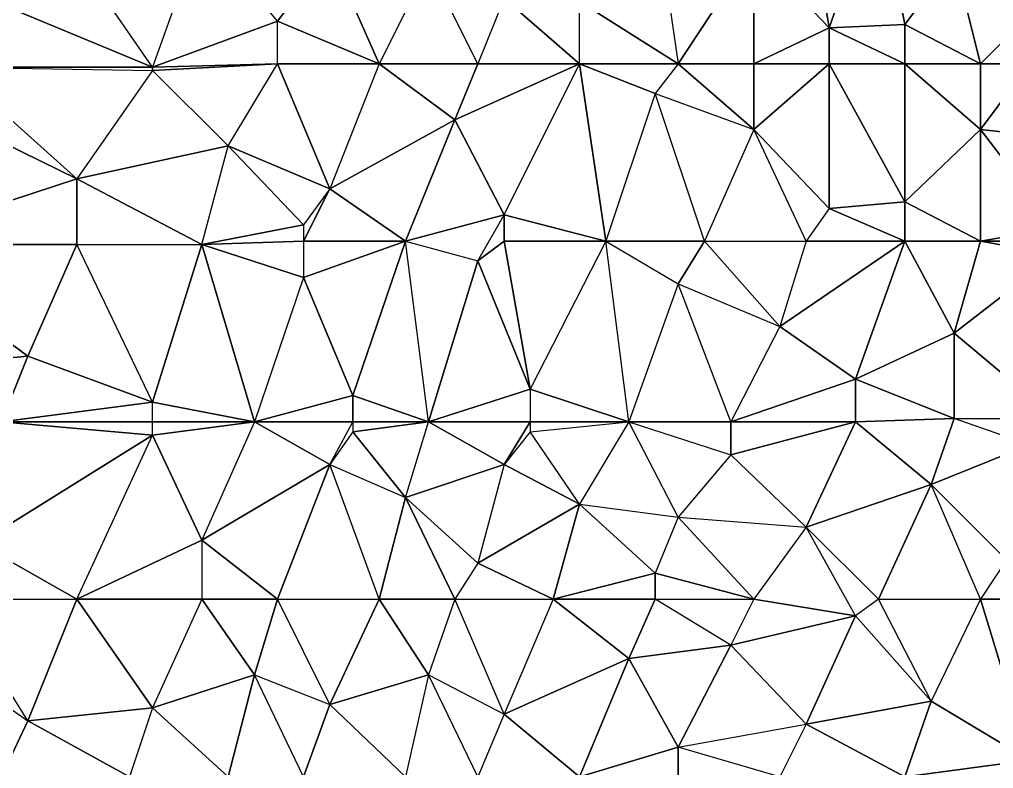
# Model space of a CAD drawing. Header units: metres. Extents: x 121.06818 to 121.07159, y 3.17836 to 3.18313.
# Drawn here: x 121.0706685 to 121.070965, y 3.1812955 to 3.1815235 of the extents above; entities that cross this region are included whole.
import ezdxf

# ---------------------------------------------------------------- set-up
doc = ezdxf.new("R2010")
doc.units = ezdxf.units.M

msp = doc.modelspace()

# ---------------------------------------------------------------- linework, layer by layer
at = {"layer": 'DELAUNEY16632', "color": 252}
msp.add_3dface([(121.070869, 3.181293, 0.01038), (121.0709, 3.181293, 0.01039), (121.070869, 3.181302, 0.01038)], dxfattribs=at)
at = {"layer": 'DELAUNEY16636', "color": 252}
msp.add_3dface([(121.070702, 3.181293, 0.01032), (121.070732, 3.181293, 0.01033), (121.070709, 3.181314, 0.01032)], dxfattribs=at)
at = {"layer": 'DELAUNEY16637', "color": 252}
msp.add_3dface([(121.070786, 3.181293, 0.01035), (121.070755, 3.181293, 0.01034), (121.070763, 3.181315, 0.01034)], dxfattribs=at)
at = {"layer": 'DELAUNEY16649', "color": 252}
msp.add_3dface([(121.070839, 3.181293, 0.01037), (121.070869, 3.181293, 0.01038), (121.070869, 3.181302, 0.01038)], dxfattribs=at)
at = {"layer": 'DELAUNEY16672', "color": 252}
msp.add_3dface([(121.070786, 3.181293, 0.01035), (121.070808, 3.181293, 0.01036), (121.070793, 3.181324, 0.01035)], dxfattribs=at)
at = {"layer": 'DELAUNEY16687', "color": 252}
msp.add_3dface([(121.070732, 3.181293, 0.01033), (121.070755, 3.181293, 0.01034), (121.07074, 3.181324, 0.01033)], dxfattribs=at)
at = {"layer": 'DELAUNEY16688', "color": 252}
msp.add_3dface([(121.070808, 3.181293, 0.01036), (121.070839, 3.181293, 0.01037), (121.070816, 3.181312, 0.01036)], dxfattribs=at)
at = {"layer": 'DELAUNEY16689', "color": 252}
msp.add_3dface([(121.0709, 3.181293, 0.01039), (121.070938, 3.181293, 0.0104), (121.070908, 3.181309, 0.01039)], dxfattribs=at)
at = {"layer": 'DELAUNEY16700', "color": 252}
msp.add_3dface([(121.070702, 3.181293, 0.01032), (121.070663, 3.181293, 0.01031), (121.070671, 3.18131, 0.01031)], dxfattribs=at)
at = {"layer": 'DELAUNEY16701', "color": 252}
msp.add_3dface([(121.070938, 3.181293, 0.0104), (121.070976, 3.181293, 0.01041), (121.070976, 3.181298, 0.01041)], dxfattribs=at)
at = {"layer": 'DELAUNEY16714', "color": 252}
msp.add_3dface([(121.070671, 3.18131, 0.01031), (121.070663, 3.181293, 0.01031), (121.070641, 3.181331, 0.0103)], dxfattribs=at)
at = {"layer": 'DELAUNEY16715', "color": 252}
msp.add_3dface([(121.070702, 3.181293, 0.01032), (121.070671, 3.18131, 0.01031), (121.070709, 3.181314, 0.01032)], dxfattribs=at)
at = {"layer": 'DELAUNEY16716', "color": 252}
msp.add_3dface([(121.070908, 3.181309, 0.01039), (121.0709, 3.181293, 0.01039), (121.070869, 3.181302, 0.01038)], dxfattribs=at)
at = {"layer": 'DELAUNEY16717', "color": 252}
msp.add_3dface([(121.070938, 3.181293, 0.0104), (121.070976, 3.181298, 0.01041), (121.070946, 3.181316, 0.0104)], dxfattribs=at)
at = {"layer": 'DELAUNEY16727', "color": 252}
msp.add_3dface([(121.070816, 3.181312, 0.01036), (121.070808, 3.181293, 0.01036), (121.070793, 3.181324, 0.01035)], dxfattribs=at)
at = {"layer": 'DELAUNEY16728', "color": 252}
msp.add_3dface([(121.070839, 3.181293, 0.01037), (121.070869, 3.181302, 0.01038), (121.070854, 3.181329, 0.01037)], dxfattribs=at)
at = {"layer": 'DELAUNEY16729', "color": 252}
msp.add_3dface([(121.070908, 3.181309, 0.01039), (121.070938, 3.181293, 0.0104), (121.070946, 3.181316, 0.0104)], dxfattribs=at)
at = {"layer": 'DELAUNEY16735', "color": 252}
msp.add_3dface([(121.070709, 3.181314, 0.01032), (121.070732, 3.181293, 0.01033), (121.07074, 3.181324, 0.01033)], dxfattribs=at)
at = {"layer": 'DELAUNEY16736', "color": 252}
msp.add_3dface([(121.070763, 3.181315, 0.01034), (121.070755, 3.181293, 0.01034), (121.07074, 3.181324, 0.01033)], dxfattribs=at)
at = {"layer": 'DELAUNEY16737', "color": 252}
msp.add_3dface([(121.070786, 3.181293, 0.01035), (121.070763, 3.181315, 0.01034), (121.070793, 3.181324, 0.01035)], dxfattribs=at)
at = {"layer": 'DELAUNEY16738', "color": 252}
msp.add_3dface([(121.070816, 3.181312, 0.01036), (121.070839, 3.181293, 0.01037), (121.070854, 3.181329, 0.01037)], dxfattribs=at)
at = {"layer": 'DELAUNEY16739', "color": 252}
msp.add_3dface([(121.070946, 3.181316, 0.0104), (121.070976, 3.181298, 0.01041), (121.070961, 3.181347, 0.0104)], dxfattribs=at)
at = {"layer": 'DELAUNEY16771', "color": 252}
msp.add_3dface([(121.070709, 3.181314, 0.01032), (121.070671, 3.18131, 0.01031), (121.070686, 3.181347, 0.01031)], dxfattribs=at)
at = {"layer": 'DELAUNEY16772', "color": 252}
msp.add_3dface([(121.07074, 3.181324, 0.01033), (121.070763, 3.181315, 0.01034), (121.070747, 3.181347, 0.01033)], dxfattribs=at)
at = {"layer": 'DELAUNEY16773', "color": 252}
msp.add_3dface([(121.070793, 3.181324, 0.01035), (121.070763, 3.181315, 0.01034), (121.070778, 3.181347, 0.01034)], dxfattribs=at)
at = {"layer": 'DELAUNEY16774', "color": 252}
msp.add_3dface([(121.070793, 3.181324, 0.01035), (121.070816, 3.181312, 0.01036), (121.070801, 3.181347, 0.01035)], dxfattribs=at)
at = {"layer": 'DELAUNEY16775', "color": 252}
msp.add_3dface([(121.070854, 3.181329, 0.01037), (121.070869, 3.181302, 0.01038), (121.070885, 3.181333, 0.01038)], dxfattribs=at)
at = {"layer": 'DELAUNEY16776', "color": 252}
msp.add_3dface([(121.070869, 3.181302, 0.01038), (121.070908, 3.181309, 0.01039), (121.070885, 3.181333, 0.01038)], dxfattribs=at)
at = {"layer": 'DELAUNEY16777', "color": 252}
msp.add_3dface([(121.070908, 3.181309, 0.01039), (121.070946, 3.181316, 0.0104), (121.070923, 3.181342, 0.01039)], dxfattribs=at)
at = {"layer": 'DELAUNEY16784', "color": 252}
msp.add_3dface([(121.070641, 3.181331, 0.0103), (121.070671, 3.18131, 0.01031), (121.070648, 3.181347, 0.0103)], dxfattribs=at)
at = {"layer": 'DELAUNEY16785', "color": 252}
msp.add_3dface([(121.070709, 3.181314, 0.01032), (121.07074, 3.181324, 0.01033), (121.070724, 3.181347, 0.01032)], dxfattribs=at)
at = {"layer": 'DELAUNEY16792', "color": 252}
msp.add_3dface([(121.070885, 3.181333, 0.01038), (121.070908, 3.181309, 0.01039), (121.070923, 3.181342, 0.01039)], dxfattribs=at)
at = {"layer": 'DELAUNEY16797', "color": 252}
msp.add_3dface([(121.070816, 3.181312, 0.01036), (121.070854, 3.181329, 0.01037), (121.070831, 3.181347, 0.01036)], dxfattribs=at)
at = {"layer": 'DELAUNEY16808', "color": 252}
msp.add_3dface([(121.070976, 3.181298, 0.01041), (121.070999, 3.181347, 0.01041), (121.070961, 3.181347, 0.0104)], dxfattribs=at)
at = {"layer": 'DELAUNEY16817', "color": 252}
msp.add_3dface([(121.070854, 3.181329, 0.01037), (121.070885, 3.181333, 0.01038), (121.070862, 3.181347, 0.01037)], dxfattribs=at)
at = {"layer": 'DELAUNEY16818', "color": 252}
msp.add_3dface([(121.070923, 3.181342, 0.01039), (121.070946, 3.181316, 0.0104), (121.07093, 3.181347, 0.01039)], dxfattribs=at)
at = {"layer": 'DELAUNEY16822', "color": 252}
msp.add_3dface([(121.070961, 3.181347, 0.0104), (121.070946, 3.181316, 0.0104), (121.07093, 3.181347, 0.01039)], dxfattribs=at)
at = {"layer": 'DELAUNEY16831', "color": 252}
msp.add_3dface([(121.070686, 3.181347, 0.01031), (121.070671, 3.18131, 0.01031), (121.070648, 3.181347, 0.0103)], dxfattribs=at)
at = {"layer": 'DELAUNEY16832', "color": 252}
msp.add_3dface([(121.070709, 3.181314, 0.01032), (121.070686, 3.181347, 0.01031), (121.070724, 3.181347, 0.01032)], dxfattribs=at)
at = {"layer": 'DELAUNEY16833', "color": 252}
msp.add_3dface([(121.070831, 3.181347, 0.01036), (121.070816, 3.181312, 0.01036), (121.070801, 3.181347, 0.01035)], dxfattribs=at)
at = {"layer": 'DELAUNEY16841', "color": 252}
msp.add_3dface([(121.070778, 3.181347, 0.01034), (121.070763, 3.181315, 0.01034), (121.070747, 3.181347, 0.01033)], dxfattribs=at)
at = {"layer": 'DELAUNEY16842', "color": 252}
msp.add_3dface([(121.070793, 3.181324, 0.01035), (121.070778, 3.181347, 0.01034), (121.070801, 3.181347, 0.01035)], dxfattribs=at)
at = {"layer": 'DELAUNEY16843', "color": 252}
msp.add_3dface([(121.070831, 3.181347, 0.01036), (121.070854, 3.181329, 0.01037), (121.070862, 3.181347, 0.01037)], dxfattribs=at)
at = {"layer": 'DELAUNEY16844', "color": 252}
msp.add_3dface([(121.070961, 3.181347, 0.0104), (121.070999, 3.181347, 0.01041), (121.070969, 3.181359, 0.0104)], dxfattribs=at)
at = {"layer": 'DELAUNEY16855', "color": 252}
msp.add_3dface([(121.070724, 3.181347, 0.01032), (121.07074, 3.181324, 0.01033), (121.070747, 3.181347, 0.01033)], dxfattribs=at)
at = {"layer": 'DELAUNEY16856', "color": 252}
msp.add_3dface([(121.070885, 3.181333, 0.01038), (121.070923, 3.181342, 0.01039), (121.070892, 3.181347, 0.01038)], dxfattribs=at)
at = {"layer": 'DELAUNEY16864', "color": 252}
msp.add_3dface([(121.070892, 3.181347, 0.01038), (121.070885, 3.181333, 0.01038), (121.070862, 3.181347, 0.01037)], dxfattribs=at)
at = {"layer": 'DELAUNEY16865', "color": 252}
msp.add_3dface([(121.070892, 3.181347, 0.01038), (121.070923, 3.181342, 0.01039), (121.070908, 3.181369, 0.01038)], dxfattribs=at)
at = {"layer": 'DELAUNEY16866', "color": 252}
msp.add_3dface([(121.07093, 3.181347, 0.01039), (121.070923, 3.181342, 0.01039), (121.070908, 3.181369, 0.01038)], dxfattribs=at)
at = {"layer": 'DELAUNEY16868', "color": 252}
msp.add_3dface([(121.070648, 3.181347, 0.0103), (121.070686, 3.181347, 0.01031), (121.070656, 3.181364, 0.0103)], dxfattribs=at)
at = {"layer": 'DELAUNEY16869', "color": 252}
msp.add_3dface([(121.070747, 3.181347, 0.01033), (121.070778, 3.181347, 0.01034), (121.070763, 3.181388, 0.01033)], dxfattribs=at)
at = {"layer": 'DELAUNEY16870', "color": 252}
msp.add_3dface([(121.070801, 3.181347, 0.01035), (121.070831, 3.181347, 0.01036), (121.070808, 3.181358, 0.01035)], dxfattribs=at)
at = {"layer": 'DELAUNEY16873', "color": 252}
msp.add_3dface([(121.070724, 3.181347, 0.01032), (121.070686, 3.181347, 0.01031), (121.070724, 3.181365, 0.01032)], dxfattribs=at)
at = {"layer": 'DELAUNEY16874', "color": 252}
msp.add_3dface([(121.07093, 3.181347, 0.01039), (121.070961, 3.181347, 0.0104), (121.070946, 3.181382, 0.01039)], dxfattribs=at)
at = {"layer": 'DELAUNEY16882', "color": 252}
msp.add_3dface([(121.070724, 3.181347, 0.01032), (121.070747, 3.181347, 0.01033), (121.070724, 3.181365, 0.01032)], dxfattribs=at)
at = {"layer": 'DELAUNEY16883', "color": 252}
msp.add_3dface([(121.070801, 3.181347, 0.01035), (121.070778, 3.181347, 0.01034), (121.070786, 3.181378, 0.01034)], dxfattribs=at)
at = {"layer": 'DELAUNEY16894', "color": 252}
msp.add_3dface([(121.070831, 3.181347, 0.01036), (121.070862, 3.181347, 0.01037), (121.070862, 3.181355, 0.01037)], dxfattribs=at)
at = {"layer": 'DELAUNEY16895', "color": 252}
msp.add_3dface([(121.070969, 3.181359, 0.0104), (121.070961, 3.181347, 0.0104), (121.070946, 3.181382, 0.01039)], dxfattribs=at)
at = {"layer": 'DELAUNEY16905', "color": 252}
msp.add_3dface([(121.070808, 3.181358, 0.01035), (121.070801, 3.181347, 0.01035), (121.070786, 3.181378, 0.01034)], dxfattribs=at)
at = {"layer": 'DELAUNEY16917', "color": 252}
msp.add_3dface([(121.070808, 3.181358, 0.01035), (121.070831, 3.181347, 0.01036), (121.070839, 3.181376, 0.01036)], dxfattribs=at)
at = {"layer": 'DELAUNEY16918', "color": 252}
msp.add_3dface([(121.070862, 3.181347, 0.01037), (121.070892, 3.181347, 0.01038), (121.070862, 3.181355, 0.01037)], dxfattribs=at)
at = {"layer": 'DELAUNEY16933', "color": 252}
msp.add_3dface([(121.070656, 3.181364, 0.0103), (121.070686, 3.181347, 0.01031), (121.070709, 3.181397, 0.01031)], dxfattribs=at)
at = {"layer": 'DELAUNEY16940', "color": 252}
msp.add_3dface([(121.070831, 3.181347, 0.01036), (121.070862, 3.181355, 0.01037), (121.070839, 3.181376, 0.01036)], dxfattribs=at)
at = {"layer": 'DELAUNEY16941', "color": 252}
msp.add_3dface([(121.070908, 3.181369, 0.01038), (121.070892, 3.181347, 0.01038), (121.070869, 3.181372, 0.01037)], dxfattribs=at)
at = {"layer": 'DELAUNEY16950', "color": 252}
msp.add_3dface([(121.070862, 3.181355, 0.01037), (121.070892, 3.181347, 0.01038), (121.070869, 3.181372, 0.01037)], dxfattribs=at)
at = {"layer": 'DELAUNEY16959', "color": 252}
msp.add_3dface([(121.070724, 3.181365, 0.01032), (121.070686, 3.181347, 0.01031), (121.070709, 3.181397, 0.01031)], dxfattribs=at)
at = {"layer": 'DELAUNEY16960', "color": 252}
msp.add_3dface([(121.070724, 3.181365, 0.01032), (121.070747, 3.181347, 0.01033), (121.070763, 3.181388, 0.01033)], dxfattribs=at)
at = {"layer": 'DELAUNEY16961', "color": 252}
msp.add_3dface([(121.070869, 3.181372, 0.01037), (121.070862, 3.181355, 0.01037), (121.070839, 3.181376, 0.01036)], dxfattribs=at)
at = {"layer": 'DELAUNEY16968', "color": 252}
msp.add_3dface([(121.070908, 3.181369, 0.01038), (121.07093, 3.181347, 0.01039), (121.070946, 3.181382, 0.01039)], dxfattribs=at)
at = {"layer": 'DELAUNEY16973', "color": 252}
msp.add_3dface([(121.070786, 3.181378, 0.01034), (121.070778, 3.181347, 0.01034), (121.070763, 3.181388, 0.01033)], dxfattribs=at)
at = {"layer": 'DELAUNEY16982', "color": 252}
msp.add_3dface([(121.070808, 3.181358, 0.01035), (121.070786, 3.181378, 0.01034), (121.070816, 3.181388, 0.01035)], dxfattribs=at)
at = {"layer": 'DELAUNEY16995', "color": 252}
msp.add_3dface([(121.070808, 3.181358, 0.01035), (121.070839, 3.181376, 0.01036), (121.070816, 3.181388, 0.01035)], dxfattribs=at)
at = {"layer": 'DELAUNEY16996', "color": 252}
msp.add_3dface([(121.070869, 3.181372, 0.01037), (121.070908, 3.181369, 0.01038), (121.070885, 3.181391, 0.01037)], dxfattribs=at)
at = {"layer": 'DELAUNEY16997', "color": 252}
msp.add_3dface([(121.070946, 3.181382, 0.01039), (121.070969, 3.181359, 0.0104), (121.070976, 3.181394, 0.0104)], dxfattribs=at)
at = {"layer": 'DELAUNEY17004', "color": 252}
msp.add_3dface([(121.070763, 3.181388, 0.01033), (121.070786, 3.181378, 0.01034), (121.07077, 3.181398, 0.01033)], dxfattribs=at)
at = {"layer": 'DELAUNEY17005', "color": 252}
msp.add_3dface([(121.070839, 3.181376, 0.01036), (121.070869, 3.181372, 0.01037), (121.070854, 3.181401, 0.01036)], dxfattribs=at)
at = {"layer": 'DELAUNEY17006', "color": 252}
msp.add_3dface([(121.070908, 3.181369, 0.01038), (121.070946, 3.181382, 0.01039), (121.070923, 3.181401, 0.01038)], dxfattribs=at)
at = {"layer": 'DELAUNEY17013', "color": 252}
msp.add_3dface([(121.070724, 3.181365, 0.01032), (121.070763, 3.181388, 0.01033), (121.07074, 3.181401, 0.01032)], dxfattribs=at)
at = {"layer": 'DELAUNEY17014', "color": 252}
msp.add_3dface([(121.070816, 3.181388, 0.01035), (121.070839, 3.181376, 0.01036), (121.070824, 3.181398, 0.01035)], dxfattribs=at)
at = {"layer": 'DELAUNEY17021', "color": 252}
msp.add_3dface([(121.070724, 3.181365, 0.01032), (121.070709, 3.181397, 0.01031), (121.07074, 3.181401, 0.01032)], dxfattribs=at)
at = {"layer": 'DELAUNEY17022', "color": 252}
msp.add_3dface([(121.070885, 3.181391, 0.01037), (121.070869, 3.181372, 0.01037), (121.070854, 3.181401, 0.01036)], dxfattribs=at)
at = {"layer": 'DELAUNEY17032', "color": 252}
msp.add_3dface([(121.070816, 3.181388, 0.01035), (121.070786, 3.181378, 0.01034), (121.070793, 3.181401, 0.01034)], dxfattribs=at)
at = {"layer": 'DELAUNEY17033', "color": 252}
msp.add_3dface([(121.070885, 3.181391, 0.01037), (121.070908, 3.181369, 0.01038), (121.070923, 3.181401, 0.01038)], dxfattribs=at)
at = {"layer": 'DELAUNEY17044', "color": 252}
msp.add_3dface([(121.070663, 3.181401, 0.0103), (121.070656, 3.181364, 0.0103), (121.070709, 3.181397, 0.01031)], dxfattribs=at)
at = {"layer": 'DELAUNEY17046', "color": 252}
msp.add_3dface([(121.070946, 3.181382, 0.01039), (121.070976, 3.181394, 0.0104), (121.070953, 3.181402, 0.01039)], dxfattribs=at)
at = {"layer": 'DELAUNEY17052', "color": 252}
msp.add_3dface([(121.070663, 3.181401, 0.0103), (121.070709, 3.181397, 0.01031), (121.070709, 3.181401, 0.01031)], dxfattribs=at)
at = {"layer": 'DELAUNEY17053', "color": 252}
msp.add_3dface([(121.07074, 3.181401, 0.01032), (121.070763, 3.181388, 0.01033), (121.07077, 3.181401, 0.01033)], dxfattribs=at)
at = {"layer": 'DELAUNEY17054', "color": 252}
msp.add_3dface([(121.070923, 3.181401, 0.01038), (121.070946, 3.181382, 0.01039), (121.070953, 3.181402, 0.01039)], dxfattribs=at)
at = {"layer": 'DELAUNEY17063', "color": 252}
msp.add_3dface([(121.070854, 3.181401, 0.01036), (121.070839, 3.181376, 0.01036), (121.070824, 3.181398, 0.01035)], dxfattribs=at)
at = {"layer": 'DELAUNEY17069', "color": 252}
msp.add_3dface([(121.07077, 3.181398, 0.01033), (121.070763, 3.181388, 0.01033), (121.07077, 3.181401, 0.01033)], dxfattribs=at)
at = {"layer": 'DELAUNEY17070', "color": 252}
msp.add_3dface([(121.07077, 3.181398, 0.01033), (121.070786, 3.181378, 0.01034), (121.070793, 3.181401, 0.01034)], dxfattribs=at)
at = {"layer": 'DELAUNEY17071', "color": 252}
msp.add_3dface([(121.070824, 3.181398, 0.01035), (121.070816, 3.181388, 0.01035), (121.070824, 3.181401, 0.01035)], dxfattribs=at)
at = {"layer": 'DELAUNEY17072', "color": 252}
msp.add_3dface([(121.070984, 3.181402, 0.0104), (121.070976, 3.181394, 0.0104), (121.070953, 3.181402, 0.01039)], dxfattribs=at)
at = {"layer": 'DELAUNEY17078', "color": 252}
msp.add_3dface([(121.07074, 3.181401, 0.01032), (121.070709, 3.181397, 0.01031), (121.070709, 3.181401, 0.01031)], dxfattribs=at)
at = {"layer": 'DELAUNEY17079', "color": 252}
msp.add_3dface([(121.070816, 3.181388, 0.01035), (121.070793, 3.181401, 0.01034), (121.070824, 3.181401, 0.01035)], dxfattribs=at)
at = {"layer": 'DELAUNEY17087', "color": 252}
msp.add_3dface([(121.070885, 3.181391, 0.01037), (121.070923, 3.181401, 0.01038), (121.070885, 3.181401, 0.01037)], dxfattribs=at)
at = {"layer": 'DELAUNEY17093', "color": 252}
msp.add_3dface([(121.07077, 3.181398, 0.01033), (121.070793, 3.181401, 0.01034), (121.07077, 3.181401, 0.01033)], dxfattribs=at)
at = {"layer": 'DELAUNEY17094', "color": 252}
msp.add_3dface([(121.070854, 3.181401, 0.01036), (121.070885, 3.181391, 0.01037), (121.070885, 3.181401, 0.01037)], dxfattribs=at)
at = {"layer": 'DELAUNEY17111', "color": 252}
msp.add_3dface([(121.070824, 3.181398, 0.01035), (121.070854, 3.181401, 0.01036), (121.070824, 3.181401, 0.01035)], dxfattribs=at)
at = {"layer": 'DELAUNEY17122', "color": 252}
msp.add_3dface([(121.070854, 3.181401, 0.01036), (121.070885, 3.181401, 0.01037), (121.070869, 3.181443, 0.01036)], dxfattribs=at)
at = {"layer": 'DELAUNEY17123', "color": 252}
msp.add_3dface([(121.070923, 3.181401, 0.01038), (121.070953, 3.181402, 0.01039), (121.070923, 3.181414, 0.01038)], dxfattribs=at)
at = {"layer": 'DELAUNEY17130', "color": 252}
msp.add_3dface([(121.070618, 3.181416, 0.01029), (121.070663, 3.181401, 0.0103), (121.070671, 3.181421, 0.0103)], dxfattribs=at)
at = {"layer": 'DELAUNEY17131', "color": 252}
msp.add_3dface([(121.070663, 3.181401, 0.0103), (121.070709, 3.181401, 0.01031), (121.070709, 3.181407, 0.01031)], dxfattribs=at)
at = {"layer": 'DELAUNEY17132', "color": 252}
msp.add_3dface([(121.07074, 3.181401, 0.01032), (121.07077, 3.181401, 0.01033), (121.07077, 3.181409, 0.01033)], dxfattribs=at)
at = {"layer": 'DELAUNEY17133', "color": 252}
msp.add_3dface([(121.070885, 3.181401, 0.01037), (121.070923, 3.181401, 0.01038), (121.070923, 3.181414, 0.01038)], dxfattribs=at)
at = {"layer": 'DELAUNEY17137', "color": 252}
msp.add_3dface([(121.07074, 3.181401, 0.01032), (121.070709, 3.181401, 0.01031), (121.070709, 3.181407, 0.01031)], dxfattribs=at)
at = {"layer": 'DELAUNEY17138', "color": 252}
msp.add_3dface([(121.07077, 3.181401, 0.01033), (121.070793, 3.181401, 0.01034), (121.07077, 3.181409, 0.01033)], dxfattribs=at)
at = {"layer": 'DELAUNEY17139', "color": 252}
msp.add_3dface([(121.070824, 3.181401, 0.01035), (121.070793, 3.181401, 0.01034), (121.070824, 3.181411, 0.01035)], dxfattribs=at)
at = {"layer": 'DELAUNEY17140', "color": 252}
msp.add_3dface([(121.070824, 3.181401, 0.01035), (121.070854, 3.181401, 0.01036), (121.070824, 3.181411, 0.01035)], dxfattribs=at)
at = {"layer": 'DELAUNEY17147', "color": 252}
msp.add_3dface([(121.070671, 3.181421, 0.0103), (121.070663, 3.181401, 0.0103), (121.070709, 3.181407, 0.01031)], dxfattribs=at)
at = {"layer": 'DELAUNEY17148', "color": 252}
msp.add_3dface([(121.07074, 3.181401, 0.01032), (121.07077, 3.181409, 0.01033), (121.070755, 3.181445, 0.01032)], dxfattribs=at)
at = {"layer": 'DELAUNEY17153', "color": 252}
msp.add_3dface([(121.070671, 3.181421, 0.0103), (121.070709, 3.181407, 0.01031), (121.070686, 3.181455, 0.0103)], dxfattribs=at)
at = {"layer": 'DELAUNEY17154', "color": 252}
msp.add_3dface([(121.07074, 3.181401, 0.01032), (121.070709, 3.181407, 0.01031), (121.070724, 3.181455, 0.01031)], dxfattribs=at)
at = {"layer": 'DELAUNEY17155', "color": 252}
msp.add_3dface([(121.07077, 3.181409, 0.01033), (121.070793, 3.181401, 0.01034), (121.070786, 3.181456, 0.01033)], dxfattribs=at)
at = {"layer": 'DELAUNEY17156', "color": 252}
msp.add_3dface([(121.070824, 3.181411, 0.01035), (121.070793, 3.181401, 0.01034), (121.070808, 3.18145, 0.01034)], dxfattribs=at)
at = {"layer": 'DELAUNEY17157', "color": 252}
msp.add_3dface([(121.070824, 3.181411, 0.01035), (121.070854, 3.181401, 0.01036), (121.070847, 3.181456, 0.01035)], dxfattribs=at)
at = {"layer": 'DELAUNEY17158', "color": 252}
msp.add_3dface([(121.070885, 3.181401, 0.01037), (121.070923, 3.181414, 0.01038), (121.0709, 3.18143, 0.01037)], dxfattribs=at)
at = {"layer": 'DELAUNEY17166', "color": 252}
msp.add_3dface([(121.0709, 3.18143, 0.01037), (121.070885, 3.181401, 0.01037), (121.070869, 3.181443, 0.01036)], dxfattribs=at)
at = {"layer": 'DELAUNEY17167', "color": 252}
msp.add_3dface([(121.070923, 3.181414, 0.01038), (121.070953, 3.181402, 0.01039), (121.070953, 3.181428, 0.01039)], dxfattribs=at)
at = {"layer": 'DELAUNEY17168', "color": 252}
msp.add_3dface([(121.070953, 3.181402, 0.01039), (121.070984, 3.181402, 0.0104), (121.070953, 3.181428, 0.01039)], dxfattribs=at)
at = {"layer": 'DELAUNEY17186', "color": 252}
msp.add_3dface([(121.0709, 3.18143, 0.01037), (121.070923, 3.181414, 0.01038), (121.070938, 3.181456, 0.01038)], dxfattribs=at)
at = {"layer": 'DELAUNEY17192', "color": 252}
msp.add_3dface([(121.070923, 3.181414, 0.01038), (121.070953, 3.181428, 0.01039), (121.070938, 3.181456, 0.01038)], dxfattribs=at)
at = {"layer": 'DELAUNEY17201', "color": 252}
msp.add_3dface([(121.070953, 3.181428, 0.01039), (121.070984, 3.181402, 0.0104), (121.070984, 3.181452, 0.0104)], dxfattribs=at)
at = {"layer": 'DELAUNEY17205', "color": 252}
msp.add_3dface([(121.070618, 3.181416, 0.01029), (121.070671, 3.181421, 0.0103), (121.070625, 3.181455, 0.01029)], dxfattribs=at)
at = {"layer": 'DELAUNEY17206', "color": 252}
msp.add_3dface([(121.070869, 3.181443, 0.01036), (121.070854, 3.181401, 0.01036), (121.070847, 3.181456, 0.01035)], dxfattribs=at)
at = {"layer": 'DELAUNEY17212', "color": 252}
msp.add_3dface([(121.070755, 3.181445, 0.01032), (121.07074, 3.181401, 0.01032), (121.070724, 3.181455, 0.01031)], dxfattribs=at)
at = {"layer": 'DELAUNEY17218', "color": 252}
msp.add_3dface([(121.070755, 3.181445, 0.01032), (121.07077, 3.181409, 0.01033), (121.070786, 3.181456, 0.01033)], dxfattribs=at)
at = {"layer": 'DELAUNEY17227', "color": 252}
msp.add_3dface([(121.070808, 3.18145, 0.01034), (121.070793, 3.181401, 0.01034), (121.070786, 3.181456, 0.01033)], dxfattribs=at)
at = {"layer": 'DELAUNEY17228', "color": 252}
msp.add_3dface([(121.070824, 3.181411, 0.01035), (121.070808, 3.18145, 0.01034), (121.070816, 3.181456, 0.01034)], dxfattribs=at)
at = {"layer": 'DELAUNEY17229', "color": 252}
msp.add_3dface([(121.070869, 3.181443, 0.01036), (121.0709, 3.18143, 0.01037), (121.070877, 3.181456, 0.01036)], dxfattribs=at)
at = {"layer": 'DELAUNEY17230', "color": 252}
msp.add_3dface([(121.070953, 3.181428, 0.01039), (121.070984, 3.181452, 0.0104), (121.070961, 3.181456, 0.01039)], dxfattribs=at)
at = {"layer": 'DELAUNEY17238', "color": 252}
msp.add_3dface([(121.070724, 3.181455, 0.01031), (121.070709, 3.181407, 0.01031), (121.070686, 3.181455, 0.0103)], dxfattribs=at)
at = {"layer": 'DELAUNEY17239', "color": 252}
msp.add_3dface([(121.070847, 3.181456, 0.01035), (121.070824, 3.181411, 0.01035), (121.070816, 3.181456, 0.01034)], dxfattribs=at)
at = {"layer": 'DELAUNEY17250', "color": 252}
msp.add_3dface([(121.070625, 3.181455, 0.01029), (121.070671, 3.181421, 0.0103), (121.070686, 3.181455, 0.0103)], dxfattribs=at)
at = {"layer": 'DELAUNEY17251', "color": 252}
msp.add_3dface([(121.070755, 3.181445, 0.01032), (121.070724, 3.181455, 0.01031), (121.070755, 3.181456, 0.01032)], dxfattribs=at)
at = {"layer": 'DELAUNEY17252', "color": 252}
msp.add_3dface([(121.070786, 3.181456, 0.01033), (121.070808, 3.18145, 0.01034), (121.070816, 3.181464, 0.01034)], dxfattribs=at)
at = {"layer": 'DELAUNEY17253', "color": 252}
msp.add_3dface([(121.070847, 3.181456, 0.01035), (121.070869, 3.181443, 0.01036), (121.070877, 3.181456, 0.01036)], dxfattribs=at)
at = {"layer": 'DELAUNEY17272', "color": 252}
msp.add_3dface([(121.070755, 3.181445, 0.01032), (121.070786, 3.181456, 0.01033), (121.070755, 3.181456, 0.01032)], dxfattribs=at)
at = {"layer": 'DELAUNEY17273', "color": 252}
msp.add_3dface([(121.070816, 3.181456, 0.01034), (121.070808, 3.18145, 0.01034), (121.070816, 3.181464, 0.01034)], dxfattribs=at)
at = {"layer": 'DELAUNEY17274', "color": 252}
msp.add_3dface([(121.070938, 3.181456, 0.01038), (121.070953, 3.181428, 0.01039), (121.070961, 3.181456, 0.01039)], dxfattribs=at)
at = {"layer": 'DELAUNEY17282', "color": 252}
msp.add_3dface([(121.070686, 3.181455, 0.0103), (121.070724, 3.181455, 0.01031), (121.070686, 3.181475, 0.0103)], dxfattribs=at)
at = {"layer": 'DELAUNEY17283', "color": 252}
msp.add_3dface([(121.070847, 3.181456, 0.01035), (121.070816, 3.181456, 0.01034), (121.070816, 3.181464, 0.01034)], dxfattribs=at)
at = {"layer": 'DELAUNEY17284', "color": 252}
msp.add_3dface([(121.070908, 3.181456, 0.01037), (121.0709, 3.18143, 0.01037), (121.070938, 3.181456, 0.01038)], dxfattribs=at)
at = {"layer": 'DELAUNEY17285', "color": 252}
msp.add_3dface([(121.070908, 3.181456, 0.01037), (121.0709, 3.18143, 0.01037), (121.070877, 3.181456, 0.01036)], dxfattribs=at)
at = {"layer": 'DELAUNEY17296', "color": 252}
msp.add_3dface([(121.070908, 3.181456, 0.01037), (121.070938, 3.181456, 0.01038), (121.070915, 3.181466, 0.01037)], dxfattribs=at)
at = {"layer": 'DELAUNEY17297', "color": 252}
msp.add_3dface([(121.070961, 3.181456, 0.01039), (121.070984, 3.181452, 0.0104), (121.070984, 3.181456, 0.0104)], dxfattribs=at)
at = {"layer": 'DELAUNEY17307', "color": 252}
msp.add_3dface([(121.070938, 3.181456, 0.01038), (121.070961, 3.181456, 0.01039), (121.070938, 3.181468, 0.01038)], dxfattribs=at)
at = {"layer": 'DELAUNEY17313', "color": 252}
msp.add_3dface([(121.070877, 3.181456, 0.01036), (121.070908, 3.181456, 0.01037), (121.070892, 3.18149, 0.01036)], dxfattribs=at)
at = {"layer": 'DELAUNEY17320', "color": 252}
msp.add_3dface([(121.070625, 3.181455, 0.01029), (121.070686, 3.181455, 0.0103), (121.070686, 3.181475, 0.0103)], dxfattribs=at)
at = {"layer": 'DELAUNEY17321', "color": 252}
msp.add_3dface([(121.070755, 3.181456, 0.01032), (121.070724, 3.181455, 0.01031), (121.070755, 3.181461, 0.01032)], dxfattribs=at)
at = {"layer": 'DELAUNEY17334', "color": 252}
msp.add_3dface([(121.070755, 3.181456, 0.01032), (121.070786, 3.181456, 0.01033), (121.070763, 3.181472, 0.01032)], dxfattribs=at)
at = {"layer": 'DELAUNEY17335', "color": 252}
msp.add_3dface([(121.070915, 3.181466, 0.01037), (121.070908, 3.181456, 0.01037), (121.070892, 3.18149, 0.01036)], dxfattribs=at)
at = {"layer": 'DELAUNEY17336', "color": 252}
msp.add_3dface([(121.070915, 3.181466, 0.01037), (121.070938, 3.181456, 0.01038), (121.070938, 3.181468, 0.01038)], dxfattribs=at)
at = {"layer": 'DELAUNEY17342', "color": 252}
msp.add_3dface([(121.070961, 3.181456, 0.01039), (121.070984, 3.181456, 0.0104), (121.070984, 3.18146, 0.0104)], dxfattribs=at)
at = {"layer": 'DELAUNEY17346', "color": 252}
msp.add_3dface([(121.070961, 3.181456, 0.01039), (121.070984, 3.18146, 0.0104), (121.070961, 3.18149, 0.01039)], dxfattribs=at)
at = {"layer": 'DELAUNEY17357', "color": 252}
msp.add_3dface([(121.070755, 3.181461, 0.01032), (121.070724, 3.181455, 0.01031), (121.070732, 3.181485, 0.01031)], dxfattribs=at)
at = {"layer": 'DELAUNEY17358', "color": 252}
msp.add_3dface([(121.070755, 3.181461, 0.01032), (121.070755, 3.181456, 0.01032), (121.070763, 3.181472, 0.01032)], dxfattribs=at)
at = {"layer": 'DELAUNEY17359', "color": 252}
msp.add_3dface([(121.070763, 3.181472, 0.01032), (121.070786, 3.181456, 0.01033), (121.070801, 3.181493, 0.01033)], dxfattribs=at)
at = {"layer": 'DELAUNEY17360', "color": 252}
msp.add_3dface([(121.070847, 3.181456, 0.01035), (121.070877, 3.181456, 0.01036), (121.070862, 3.181501, 0.01035)], dxfattribs=at)
at = {"layer": 'DELAUNEY17365', "color": 252}
msp.add_3dface([(121.070763, 3.181472, 0.01032), (121.070755, 3.181461, 0.01032), (121.070732, 3.181485, 0.01031)], dxfattribs=at)
at = {"layer": 'DELAUNEY17366', "color": 252}
msp.add_3dface([(121.070847, 3.181456, 0.01035), (121.070816, 3.181464, 0.01034), (121.070839, 3.18151, 0.01034)], dxfattribs=at)
at = {"layer": 'DELAUNEY17367', "color": 252}
msp.add_3dface([(121.070915, 3.181466, 0.01037), (121.070938, 3.181468, 0.01038), (121.070915, 3.18151, 0.01037)], dxfattribs=at)
at = {"layer": 'DELAUNEY17368', "color": 252}
msp.add_3dface([(121.070938, 3.181468, 0.01038), (121.070961, 3.181456, 0.01039), (121.070961, 3.18149, 0.01039)], dxfattribs=at)
at = {"layer": 'DELAUNEY17374', "color": 252}
msp.add_3dface([(121.070625, 3.181455, 0.01029), (121.070686, 3.181475, 0.0103), (121.070641, 3.181497, 0.01029)], dxfattribs=at)
at = {"layer": 'DELAUNEY17375', "color": 252}
msp.add_3dface([(121.070786, 3.181456, 0.01033), (121.070816, 3.181464, 0.01034), (121.070801, 3.181493, 0.01033)], dxfattribs=at)
at = {"layer": 'DELAUNEY17383', "color": 252}
msp.add_3dface([(121.070686, 3.181475, 0.0103), (121.070724, 3.181455, 0.01031), (121.070732, 3.181485, 0.01031)], dxfattribs=at)
at = {"layer": 'DELAUNEY17395', "color": 252}
msp.add_3dface([(121.070641, 3.181497, 0.01029), (121.070686, 3.181475, 0.0103), (121.070648, 3.181509, 0.01029)], dxfattribs=at)
at = {"layer": 'DELAUNEY17396', "color": 252}
msp.add_3dface([(121.070892, 3.18149, 0.01036), (121.070877, 3.181456, 0.01036), (121.070862, 3.181501, 0.01035)], dxfattribs=at)
at = {"layer": 'DELAUNEY17401', "color": 252}
msp.add_3dface([(121.070984, 3.18146, 0.0104), (121.071007, 3.181485, 0.01041), (121.070961, 3.18149, 0.01039)], dxfattribs=at)
at = {"layer": 'DELAUNEY17407', "color": 252}
msp.add_3dface([(121.070801, 3.181493, 0.01033), (121.070816, 3.181464, 0.01034), (121.070839, 3.18151, 0.01034)], dxfattribs=at)
at = {"layer": 'DELAUNEY17408', "color": 252}
msp.add_3dface([(121.070892, 3.18149, 0.01036), (121.070915, 3.181466, 0.01037), (121.070915, 3.18151, 0.01037)], dxfattribs=at)
at = {"layer": 'DELAUNEY17409', "color": 252}
msp.add_3dface([(121.070938, 3.181468, 0.01038), (121.070961, 3.18149, 0.01039), (121.070938, 3.18151, 0.01038)], dxfattribs=at)
at = {"layer": 'DELAUNEY17415', "color": 252}
msp.add_3dface([(121.070686, 3.181475, 0.0103), (121.070732, 3.181485, 0.01031), (121.070709, 3.181508, 0.0103)], dxfattribs=at)
at = {"layer": 'DELAUNEY17416', "color": 252}
msp.add_3dface([(121.070862, 3.181501, 0.01035), (121.070847, 3.181456, 0.01035), (121.070839, 3.18151, 0.01034)], dxfattribs=at)
at = {"layer": 'DELAUNEY17422', "color": 252}
msp.add_3dface([(121.070763, 3.181472, 0.01032), (121.070732, 3.181485, 0.01031), (121.070747, 3.18151, 0.01031)], dxfattribs=at)
at = {"layer": 'DELAUNEY17423', "color": 252}
msp.add_3dface([(121.070763, 3.181472, 0.01032), (121.070801, 3.181493, 0.01033), (121.070778, 3.18151, 0.01032)], dxfattribs=at)
at = {"layer": 'DELAUNEY17432', "color": 252}
msp.add_3dface([(121.070862, 3.181501, 0.01035), (121.070892, 3.18149, 0.01036), (121.070869, 3.18151, 0.01035)], dxfattribs=at)
at = {"layer": 'DELAUNEY17441', "color": 252}
msp.add_3dface([(121.070961, 3.18149, 0.01039), (121.071007, 3.181485, 0.01041), (121.070976, 3.18151, 0.0104)], dxfattribs=at)
at = {"layer": 'DELAUNEY17448', "color": 252}
msp.add_3dface([(121.070709, 3.181508, 0.0103), (121.070686, 3.181475, 0.0103), (121.070648, 3.181509, 0.01029)], dxfattribs=at)
at = {"layer": 'DELAUNEY17449', "color": 252}
msp.add_3dface([(121.070709, 3.181508, 0.0103), (121.070732, 3.181485, 0.01031), (121.070747, 3.18151, 0.01031)], dxfattribs=at)
at = {"layer": 'DELAUNEY17450', "color": 252}
msp.add_3dface([(121.070862, 3.181501, 0.01035), (121.070839, 3.18151, 0.01034), (121.070869, 3.18151, 0.01035)], dxfattribs=at)
at = {"layer": 'DELAUNEY17458', "color": 252}
msp.add_3dface([(121.070778, 3.18151, 0.01032), (121.070763, 3.181472, 0.01032), (121.070747, 3.18151, 0.01031)], dxfattribs=at)
at = {"layer": 'DELAUNEY17459', "color": 252}
msp.add_3dface([(121.070892, 3.18149, 0.01036), (121.070915, 3.18151, 0.01037), (121.070892, 3.18151, 0.01036)], dxfattribs=at)
at = {"layer": 'DELAUNEY17460', "color": 252}
msp.add_3dface([(121.070915, 3.18151, 0.01037), (121.070938, 3.181468, 0.01038), (121.070938, 3.18151, 0.01038)], dxfattribs=at)
at = {"layer": 'DELAUNEY17461', "color": 252}
msp.add_3dface([(121.070961, 3.18149, 0.01039), (121.070976, 3.18151, 0.0104), (121.070961, 3.18151, 0.01039)], dxfattribs=at)
at = {"layer": 'DELAUNEY17479', "color": 252}
msp.add_3dface([(121.070778, 3.18151, 0.01032), (121.070801, 3.181493, 0.01033), (121.070808, 3.18151, 0.01033)], dxfattribs=at)
at = {"layer": 'DELAUNEY17480', "color": 252}
msp.add_3dface([(121.070801, 3.181493, 0.01033), (121.070839, 3.18151, 0.01034), (121.070808, 3.18151, 0.01033)], dxfattribs=at)
at = {"layer": 'DELAUNEY17481', "color": 252}
msp.add_3dface([(121.070915, 3.18151, 0.01037), (121.070938, 3.18151, 0.01038), (121.070915, 3.181521, 0.01037)], dxfattribs=at)
at = {"layer": 'DELAUNEY17486', "color": 252}
msp.add_3dface([(121.070938, 3.18151, 0.01038), (121.070961, 3.18149, 0.01039), (121.070961, 3.18151, 0.01039)], dxfattribs=at)
at = {"layer": 'DELAUNEY17497', "color": 252}
msp.add_3dface([(121.070778, 3.18151, 0.01032), (121.070747, 3.18151, 0.01031), (121.070747, 3.181523, 0.01031)], dxfattribs=at)
at = {"layer": 'DELAUNEY17498', "color": 252}
msp.add_3dface([(121.070808, 3.18151, 0.01033), (121.070839, 3.18151, 0.01034), (121.070816, 3.18153, 0.01033)], dxfattribs=at)
at = {"layer": 'DELAUNEY17504', "color": 252}
msp.add_3dface([(121.070869, 3.18151, 0.01035), (121.070892, 3.18149, 0.01036), (121.070892, 3.18151, 0.01036)], dxfattribs=at)
at = {"layer": 'DELAUNEY17508', "color": 252}
msp.add_3dface([(121.070869, 3.18151, 0.01035), (121.070892, 3.18151, 0.01036), (121.070892, 3.181545, 0.01036)], dxfattribs=at)
at = {"layer": 'DELAUNEY17509', "color": 252}
msp.add_3dface([(121.070938, 3.18151, 0.01038), (121.070961, 3.18151, 0.01039), (121.070938, 3.181522, 0.01038)], dxfattribs=at)
at = {"layer": 'DELAUNEY17520', "color": 252}
msp.add_3dface([(121.070892, 3.18151, 0.01036), (121.070915, 3.18151, 0.01037), (121.070915, 3.181521, 0.01037)], dxfattribs=at)
at = {"layer": 'DELAUNEY17521', "color": 252}
msp.add_3dface([(121.070961, 3.18151, 0.01039), (121.070976, 3.18151, 0.0104), (121.070976, 3.181525, 0.0104)], dxfattribs=at)
at = {"layer": 'DELAUNEY17530', "color": 252}
msp.add_3dface([(121.070648, 3.181509, 0.01029), (121.070709, 3.181508, 0.0103), (121.070709, 3.181509, 0.0103)], dxfattribs=at)
at = {"layer": 'DELAUNEY17531', "color": 252}
msp.add_3dface([(121.070709, 3.181508, 0.0103), (121.070747, 3.18151, 0.01031), (121.070709, 3.181509, 0.0103)], dxfattribs=at)
at = {"layer": 'DELAUNEY17551', "color": 252}
msp.add_3dface([(121.070648, 3.181509, 0.01029), (121.070709, 3.181509, 0.0103), (121.070656, 3.181531, 0.01029)], dxfattribs=at)
at = {"layer": 'DELAUNEY17552', "color": 252}
msp.add_3dface([(121.070778, 3.18151, 0.01032), (121.070808, 3.18151, 0.01033), (121.070793, 3.18154, 0.01032)], dxfattribs=at)
at = {"layer": 'DELAUNEY17560', "color": 252}
msp.add_3dface([(121.070709, 3.181509, 0.0103), (121.070747, 3.18151, 0.01031), (121.070747, 3.181523, 0.01031)], dxfattribs=at)
at = {"layer": 'DELAUNEY17565', "color": 252}
msp.add_3dface([(121.070656, 3.181531, 0.01029), (121.070709, 3.181509, 0.0103), (121.070671, 3.181564, 0.01029)], dxfattribs=at)
at = {"layer": 'DELAUNEY17566', "color": 252}
msp.add_3dface([(121.070869, 3.18151, 0.01035), (121.070839, 3.18151, 0.01034), (121.070839, 3.181529, 0.01034)], dxfattribs=at)
at = {"layer": 'DELAUNEY17567', "color": 252}
msp.add_3dface([(121.070892, 3.18151, 0.01036), (121.070915, 3.181521, 0.01037), (121.070892, 3.181545, 0.01036)], dxfattribs=at)
at = {"layer": 'DELAUNEY17572', "color": 252}
msp.add_3dface([(121.070709, 3.181509, 0.0103), (121.070747, 3.181523, 0.01031), (121.070724, 3.181551, 0.0103)], dxfattribs=at)
at = {"layer": 'DELAUNEY17573', "color": 252}
msp.add_3dface([(121.070816, 3.18153, 0.01033), (121.070808, 3.18151, 0.01033), (121.070793, 3.18154, 0.01032)], dxfattribs=at)
at = {"layer": 'DELAUNEY17574', "color": 252}
msp.add_3dface([(121.070816, 3.18153, 0.01033), (121.070839, 3.18151, 0.01034), (121.070839, 3.181529, 0.01034)], dxfattribs=at)
at = {"layer": 'DELAUNEY17575', "color": 252}
msp.add_3dface([(121.070915, 3.181521, 0.01037), (121.070938, 3.18151, 0.01038), (121.070938, 3.181522, 0.01038)], dxfattribs=at)
at = {"layer": 'DELAUNEY17576', "color": 252}
msp.add_3dface([(121.070915, 3.181521, 0.01037), (121.070938, 3.181522, 0.01038), (121.07093, 3.181564, 0.01038)], dxfattribs=at)
at = {"layer": 'DELAUNEY17577', "color": 252}
msp.add_3dface([(121.070938, 3.181522, 0.01038), (121.070961, 3.18151, 0.01039), (121.070953, 3.181542, 0.01039)], dxfattribs=at)
at = {"layer": 'DELAUNEY17578', "color": 252}
msp.add_3dface([(121.070961, 3.18151, 0.01039), (121.070976, 3.181525, 0.0104), (121.070953, 3.181542, 0.01039)], dxfattribs=at)
at = {"layer": 'DELAUNEY17583', "color": 252}
msp.add_3dface([(121.070778, 3.18151, 0.01032), (121.070747, 3.181523, 0.01031), (121.070763, 3.181544, 0.01031)], dxfattribs=at)
at = {"layer": 'DELAUNEY17585', "color": 252}
msp.add_3dface([(121.070869, 3.18151, 0.01035), (121.070839, 3.181529, 0.01034), (121.070862, 3.181558, 0.01035)], dxfattribs=at)
at = {"layer": 'DELAUNEY17593', "color": 252}
msp.add_3dface([(121.070793, 3.18154, 0.01032), (121.070778, 3.18151, 0.01032), (121.070763, 3.181544, 0.01031)], dxfattribs=at)
at = {"layer": 'DELAUNEY17603', "color": 252}
msp.add_3dface([(121.070763, 3.181544, 0.01031), (121.070747, 3.181523, 0.01031), (121.070724, 3.181551, 0.0103)], dxfattribs=at)
at = {"layer": 'DELAUNEY17605', "color": 252}
msp.add_3dface([(121.070938, 3.181522, 0.01038), (121.070953, 3.181542, 0.01039), (121.07093, 3.181564, 0.01038)], dxfattribs=at)
at = {"layer": 'DELAUNEY17615', "color": 252}
msp.add_3dface([(121.070724, 3.181551, 0.0103), (121.070709, 3.181509, 0.0103), (121.070671, 3.181564, 0.01029)], dxfattribs=at)
at = {"layer": 'DELAUNEY17616', "color": 252}
msp.add_3dface([(121.070869, 3.18151, 0.01035), (121.070892, 3.181545, 0.01036), (121.070862, 3.181558, 0.01035)], dxfattribs=at)
at = {"layer": 'DELAUNEY17617', "color": 252}
msp.add_3dface([(121.070892, 3.181545, 0.01036), (121.070915, 3.181521, 0.01037), (121.070908, 3.181564, 0.01037)], dxfattribs=at)
at = {"layer": 'DELAUNEY17651', "color": 252}
msp.add_3dface([(121.070915, 3.181521, 0.01037), (121.07093, 3.181564, 0.01038), (121.070908, 3.181564, 0.01037)], dxfattribs=at)

doc.saveas('drawing.dxf')
